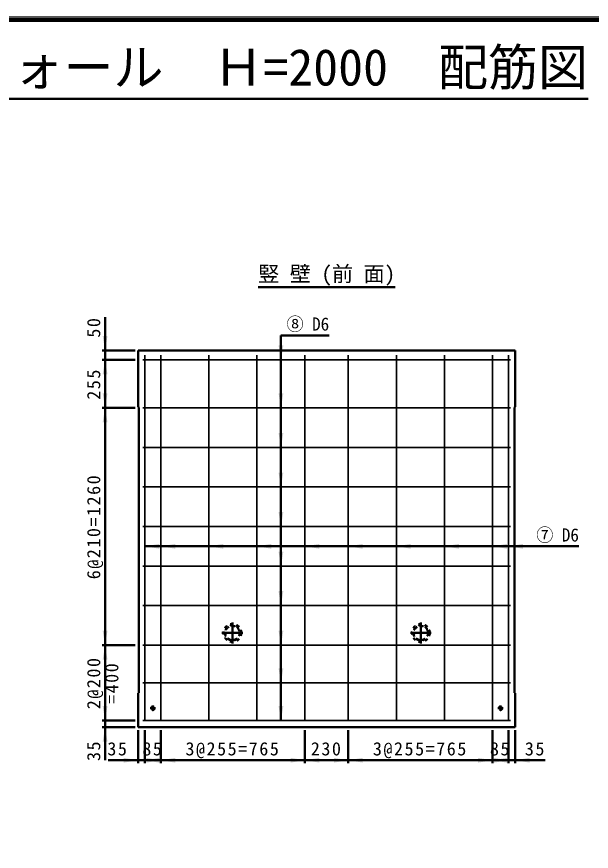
# Model space of a CAD drawing. Units: millimetres, scale not verified. Extents: x 100 to 4105, y 100 to 2870.
# Drawn here: x 1797 to 2750, y 1485 to 2870 of the extents above; entities that cross this region are included whole.
import ezdxf
from ezdxf.enums import TextEntityAlignment as Align

# ---------------------------------------------------------------- set-up
doc = ezdxf.new("R2010")
doc.units = ezdxf.units.MM
doc.header["$LTSCALE"] = 5
doc.linetypes.add('USER1', pattern=[2.2, 1, -1.2])
doc.linetypes.add('USER2', pattern=[13.4, 10, -1.2, 1, -1.2])
doc.layers.add('V-nasSTD', color=7, linetype='Continuous', lineweight=50)
doc.styles.add('ＭＳ ゴシック', font='')
doc.styles.get('ＭＳ ゴシック').set_extended_font_data('MS Gothic')

msp = doc.modelspace()

# ---------------------------------------------------------------- hatches: boundary and pattern name
at = {"layer": 'V-nasSTD'}
for points in [[(1943.883, 2340.128), (1947.883, 2340.128), (1943.883, 2316.128), (1939.883, 2340.128)], [(2235.602, 2324.503), (2239.602, 2324.503), (2235.602, 2300.503), (2231.602, 2324.503)], [(1943.883, 2276.503), (1939.883, 2276.503), (1943.883, 2300.503), (1947.883, 2276.503)], [(1943.883, 2244.816), (1947.883, 2244.816), (1943.883, 2220.816), (1939.883, 2244.816)], [(2235.602, 2244.816), (2239.602, 2244.816), (2235.602, 2220.816), (2231.602, 2244.816)], [(1943.883, 2196.816), (1939.883, 2196.816), (1943.883, 2220.816), (1947.883, 2196.816)], [(2235.602, 2179.191), (2239.602, 2179.191), (2235.602, 2155.191), (2231.602, 2179.191)], [(2235.602, 2113.566), (2239.602, 2113.566), (2235.602, 2089.566), (2231.602, 2113.566)], [(2235.602, 2047.941), (2239.602, 2047.941), (2235.602, 2023.941), (2231.602, 2047.941)], [(2033.821, 1991.128), (2033.821, 1995.128), (2009.821, 1991.128), (2033.821, 1987.128)], [(2060.383, 1991.128), (2060.383, 1995.128), (2036.383, 1991.128), (2060.383, 1987.128)], [(2140.071, 1991.128), (2140.071, 1995.128), (2116.071, 1991.128), (2140.071, 1987.128)], [(2219.758, 1991.128), (2219.758, 1995.128), (2195.758, 1991.128), (2219.758, 1987.128)], [(2299.446, 1991.128), (2299.446, 1995.128), (2275.446, 1991.128), (2299.446, 1987.128)], [(2371.321, 1991.128), (2371.321, 1995.128), (2347.321, 1991.128), (2371.321, 1987.128)], [(2451.008, 1991.128), (2451.008, 1995.128), (2427.008, 1991.128), (2451.008, 1987.128)], [(2530.696, 1991.128), (2530.696, 1995.128), (2506.696, 1991.128), (2530.696, 1987.128)], [(2610.383, 1991.128), (2610.383, 1995.128), (2586.383, 1991.128), (2610.383, 1987.128)], [(2636.946, 1991.128), (2636.946, 1995.128), (2612.946, 1991.128), (2636.946, 1987.128)], [(2235.602, 1982.316), (2239.602, 1982.316), (2235.602, 1958.316), (2231.602, 1982.316)], [(2235.602, 1916.691), (2239.602, 1916.691), (2235.602, 1892.691), (2231.602, 1916.691)], [(1943.883, 1851.066), (1947.883, 1851.066), (1943.883, 1827.066), (1939.883, 1851.066)], [(2235.602, 1851.066), (2239.602, 1851.066), (2235.602, 1827.066), (2231.602, 1851.066)], [(1943.883, 1803.066), (1939.883, 1803.066), (1943.883, 1827.066), (1947.883, 1803.066)], [(2235.602, 1788.566), (2239.602, 1788.566), (2235.602, 1764.566), (2231.602, 1788.566)], [(1943.883, 1726.066), (1947.883, 1726.066), (1943.883, 1702.066), (1939.883, 1726.066)], [(2235.602, 1726.066), (2239.602, 1726.066), (2235.602, 1702.066), (2231.602, 1726.066)], [(1943.883, 1667.128), (1947.883, 1667.128), (1943.883, 1691.128), (1939.883, 1667.128)], [(1974.883, 1636.128), (1974.883, 1632.128), (1998.883, 1636.128), (1974.883, 1640.128)], [(2033.821, 1636.128), (2033.821, 1640.128), (2009.821, 1636.128), (2033.821, 1632.128)], [(2012.383, 1636.128), (2012.383, 1632.128), (2036.383, 1636.128), (2012.383, 1640.128)], [(2060.383, 1636.128), (2060.383, 1640.128), (2036.383, 1636.128), (2060.383, 1632.128)], [(2251.446, 1636.128), (2251.446, 1632.128), (2275.446, 1636.128), (2251.446, 1640.128)], [(2299.446, 1636.128), (2299.446, 1632.128), (2275.446, 1636.128), (2299.446, 1640.128)], [(2323.321, 1636.128), (2323.321, 1640.128), (2347.321, 1636.128), (2323.321, 1632.128)], [(2371.321, 1636.128), (2371.321, 1632.128), (2347.321, 1636.128), (2371.321, 1640.128)], [(2562.383, 1636.128), (2562.383, 1640.128), (2586.383, 1636.128), (2562.383, 1632.128)], [(2610.383, 1636.128), (2610.383, 1632.128), (2586.383, 1636.128), (2610.383, 1640.128)], [(2588.946, 1636.128), (2588.946, 1640.128), (2612.946, 1636.128), (2588.946, 1632.128)], [(2647.883, 1636.128), (2647.883, 1632.128), (2623.883, 1636.128), (2647.883, 1640.128)]]:
    msp.add_hatch(color=256, dxfattribs=at).paths.add_polyline_path(points)

# ---------------------------------------------------------------- linework, layer by layer
at = {"layer": 'V-nasSTD', "lineweight": 100}
msp.add_line((4100, 2865), (105, 2865), dxfattribs=at)
at = {"layer": 'V-nasSTD'}
for p, q in [((1459.684, 2733.596), (2745.316, 2733.596)), ((2197.633, 2421.128), (2425.133, 2421.128)), ((1943.883, 2316.128), (1943.883, 2371.128)), ((2235.602, 2341.128), (2315.602, 2341.128)), ((2235.602, 1702.066), (2235.602, 2341.128)), ((1938.883, 2316.128), (1993.883, 2316.128)), ((1943.883, 2300.503), (1943.883, 2316.128)), ((2623.883, 2316.128), (1998.883, 2316.128)), ((1998.883, 2316.128), (1998.883, 2222.378)), ((2623.883, 2316.128), (2623.883, 2222.378)), ((1993.883, 2300.503), (1938.883, 2300.503)), ((1993.883, 2300.503), (1938.883, 2300.503)), ((1943.883, 2220.816), (1943.883, 2300.503)), ((1993.883, 2220.816), (1938.883, 2220.816)), ((1943.883, 1827.066), (1943.883, 2220.816)), ((1998.883, 2222.378), (1999.664, 2221.597)), ((1999.664, 1748.16), (1999.664, 2221.597)), ((2623.883, 2222.378), (2623.102, 2221.597)), ((2623.102, 1748.16), (2623.102, 2221.597)), ((2729.821, 1991.128), (2009.821, 1991.128)), ((1993.883, 1827.066), (1938.883, 1827.066)), ((1943.883, 1702.066), (1943.883, 1827.066)), ((1998.883, 1747.378), (1999.664, 1748.16)), ((1998.883, 1747.378), (1998.883, 1691.128)), ((2623.883, 1747.378), (2623.102, 1748.16)), ((2623.883, 1691.128), (2623.883, 1747.378)), ((1993.883, 1702.066), (1938.883, 1702.066)), ((1993.883, 1691.128), (1938.883, 1691.128)), ((1943.883, 1691.128), (1943.883, 1702.066)), ((1943.883, 1691.128), (1943.883, 1636.128)), ((1998.883, 1691.128), (2623.883, 1691.128)), ((1998.883, 1631.128), (1998.883, 1686.128)), ((2009.821, 1631.128), (2009.821, 1686.128)), ((2036.383, 1631.128), (2036.383, 1686.128)), ((2275.446, 1631.128), (2275.446, 1686.128)), ((2347.321, 1631.128), (2347.321, 1686.128)), ((2586.383, 1631.128), (2586.383, 1686.128)), ((2612.946, 1631.128), (2612.946, 1686.128)), ((2623.883, 1631.128), (2623.883, 1686.128)), ((1998.883, 1636.128), (1948.883, 1636.128)), ((1998.883, 1636.128), (2009.821, 1636.128)), ((2009.821, 1636.128), (2036.383, 1636.128)), ((2036.383, 1636.128), (2275.446, 1636.128)), ((2347.321, 1636.128), (2275.446, 1636.128)), ((2586.383, 1636.128), (2347.321, 1636.128)), ((2612.946, 1636.128), (2586.383, 1636.128)), ((2623.883, 1636.128), (2612.946, 1636.128)), ((2623.883, 1636.128), (2673.883, 1636.128))]:
    msp.add_line(p, q, dxfattribs=at)
at = {"layer": 'V-nasSTD', "lineweight": 35}
for p, q in [((2006.696, 2300.503), (2616.071, 2300.503)), ((2009.821, 2308.316), (2009.821, 1702.066)), ((2036.383, 2308.316), (2036.383, 1702.066)), ((2116.071, 2308.316), (2116.071, 1702.066)), ((2195.758, 2308.316), (2195.758, 1702.066)), ((2275.446, 2308.316), (2275.446, 1702.066)), ((2347.321, 2308.316), (2347.321, 1702.066)), ((2427.008, 2308.316), (2427.008, 1702.066)), ((2506.696, 2308.316), (2506.696, 1702.066)), ((2586.383, 2308.316), (2586.383, 1702.066)), ((2612.946, 2308.316), (2612.946, 1702.066)), ((2006.696, 2220.816), (2616.071, 2220.816)), ((2006.696, 2155.191), (2616.071, 2155.191)), ((2006.696, 2089.566), (2616.071, 2089.566)), ((2006.696, 2023.941), (2616.071, 2023.941)), ((2006.696, 1958.316), (2616.071, 1958.316)), ((2006.696, 1892.691), (2616.071, 1892.691)), ((2006.696, 1827.066), (2616.071, 1827.066)), ((2006.696, 1764.566), (2616.071, 1764.566)), ((2006.696, 1702.066), (2616.071, 1702.066))]:
    msp.add_line(p, q, dxfattribs=at)
at = {"layer": 'V-nasSTD', "linetype": 'USER2'}
for p, q in [((2155.133, 1864.722), (2155.133, 1830.035)), ((2467.633, 1864.722), (2467.633, 1830.035)), ((2137.789, 1847.378), (2172.477, 1847.378)), ((2450.289, 1847.378), (2484.977, 1847.378)), ((2018.633, 1722.378), (2027.571, 1722.378)), ((2023.102, 1717.91), (2023.102, 1726.847)), ((2595.196, 1722.378), (2604.133, 1722.378)), ((2599.664, 1717.91), (2599.664, 1726.847))]:
    msp.add_line(p, q, dxfattribs=at)
at = {"layer": 'V-nasSTD', "lineweight": 13}
msp.add_lwpolyline([(100, 100), (100, 2870), (4105, 2870), (4105, 100)], close=True, dxfattribs=at)
at = {"layer": 'V-nasSTD', "linetype": 'USER1'}
for centre, radius in [((2155.133, 1847.378), 14.844), ((2155.133, 1847.378), 12.5), ((2155.133, 1847.378), 11.719), ((2467.633, 1847.378), 14.844), ((2467.633, 1847.378), 12.5), ((2467.633, 1847.378), 11.719), ((2023.102, 1722.378), 2.969), ((2023.102, 1722.378), 1.875), ((2023.102, 1722.378), 1.562), ((2599.664, 1722.378), 2.969), ((2599.664, 1722.378), 1.875), ((2599.664, 1722.378), 1.562)]:
    msp.add_circle(centre, radius, dxfattribs=at)

# ---------------------------------------------------------------- texts
at = {"layer": 'V-nasSTD', "style": 'ＭＳ ゴシック'}
for s, height, p in [('ロードウォール  Ｈ=2000\u3000配筋図', 60.81, (2102.5, 2816.54)), ('竪 壁 (前 面)', 25.66, (2311.383, 2456.128))]:
    msp.add_text(s, height=height, dxfattribs=at).set_placement(p, align=Align.TOP_CENTER)
at = {"layer": 'V-nasSTD', "style": 'ＭＳ ゴシック', "width": 0.95}
for s, p in [('⑧ D6', (2280.205, 2370.936)), ('⑦ D6', (2694.424, 2020.936))]:
    msp.add_text(s, height=21.85, dxfattribs=at).set_placement(p, align=Align.TOP_CENTER)
at = {"layer": 'V-nasSTD', "char_height": 21.99, "attachment_point": 2, "rotation": 90, "style": 'ＭＳ ゴシック'}
for s, insert in [('\\T1.17;50', (1913.883, 2354.878)), ('\\T1.17;255', (1913.883, 2260.66)), ('\\T1.17;6@210=1260', (1913.883, 2023.941)), ('\\T1.17;2@200', (1913.883, 1764.566)), ('\\T1.17;=400', (1943.883, 1764.566)), ('\\T1.17;35', (1913.883, 1652.378))]:
    msp.add_mtext(s, dxfattribs=dict(at, insert=insert))
at = {"layer": 'V-nasSTD', "char_height": 21.99, "attachment_point": 2, "style": 'ＭＳ ゴシック'}
for s, insert in [('\\T1.17;35', (1965.133, 1666.128)), ('\\T1.17;85', (2023.102, 1666.128)), ('\\T1.17;3@255=765', (2155.914, 1666.128)), ('\\T1.17;230', (2311.383, 1666.128)), ('\\T1.17;3@255=765', (2466.852, 1666.128)), ('\\T1.17;85', (2599.664, 1666.128)), ('\\T1.17;35', (2657.633, 1666.128))]:
    msp.add_mtext(s, dxfattribs=dict(at, insert=insert))

doc.saveas('drawing.dxf')
